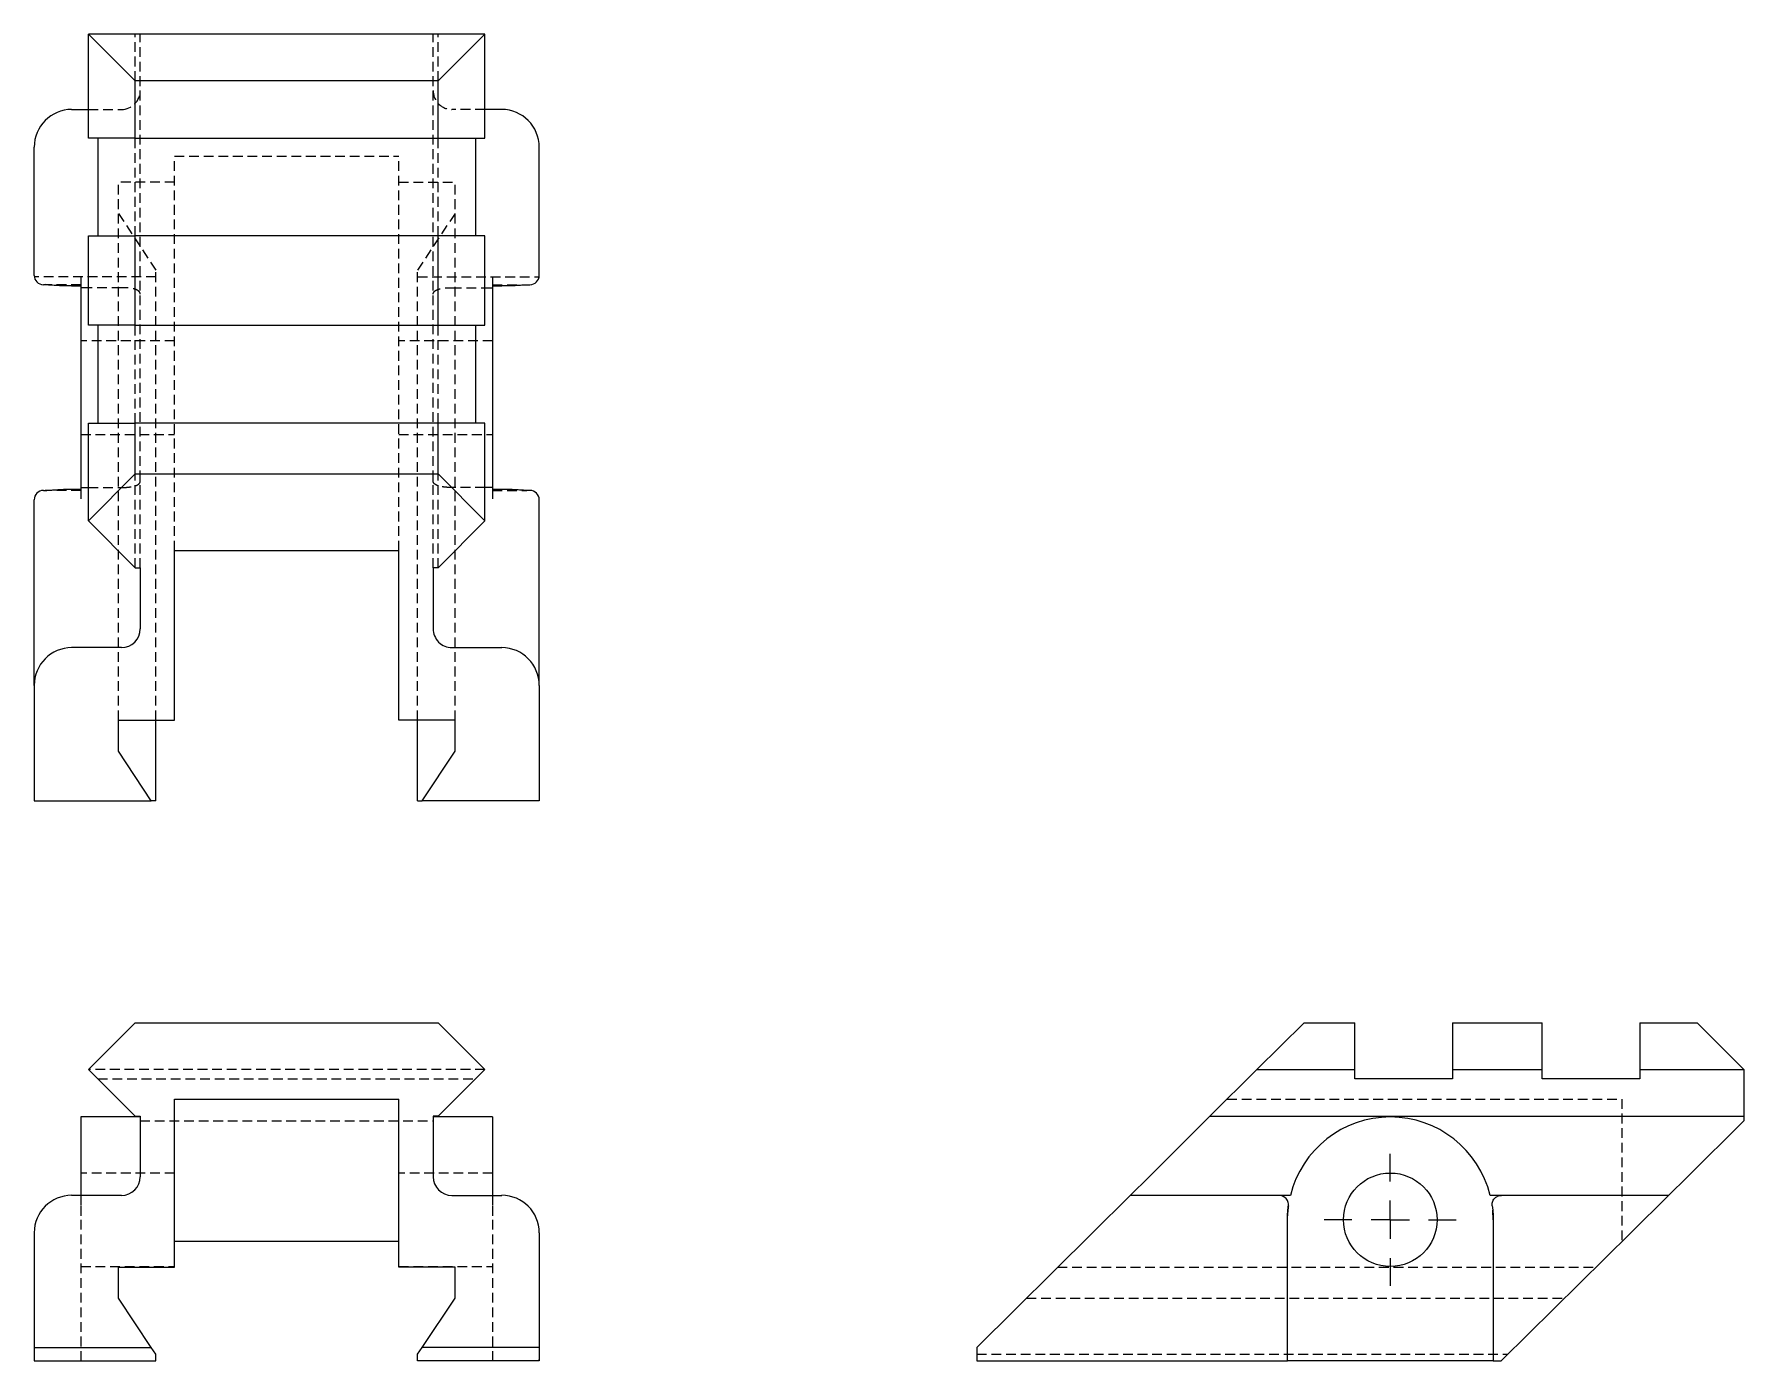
# Model space of a CAD drawing. Header units: millimetres. Extents: x 50 to 273, y 35 to 208.
import ezdxf

# ---------------------------------------------------------------- set-up
doc = ezdxf.new("R2010")
doc.units = ezdxf.units.MM
doc.linetypes.add('HIDDEN', pattern=[1.905, 1.27, -0.635])
doc.layers.add('10', color=7, linetype='Continuous')

# ---------------------------------------------------------------- blocks, each defined once
blk = doc.blocks.new('SW_CENTERMARKSYMBOL_0')
at = {"layer": '10', "color": 0}
for p, q in [((0, 5), (0, 8.6)), ((0, 0), (0, 2.5)), ((-5, 0), (-8.6, 0)), ((0, 0), (-2.5, 0)), ((0, 0), (0, -2.5)), ((0, 0), (2.5, 0)), ((5, 0), (8.6, 0)), ((0, -5), (0, -8.6))]:
    blk.add_line(p, q, dxfattribs=at)

msp = doc.modelspace()

# ---------------------------------------------------------------- linework, layer by layer
at = {"color": 7, "linetype": 'Continuous', "lineweight": 25}
for p, q in [((57.15, 194.45), (57.15, 208)), ((57.15, 208), (63.24, 201.9)), ((108.85, 208), (57.15, 208)), ((108.85, 208), (102.76, 201.9)), ((108.85, 194.45), (108.85, 208)), ((63.24, 194.45), (63.24, 201.9)), ((102.76, 201.9), (63.24, 201.9)), ((102.76, 194.45), (102.76, 201.9)), ((54.95, 198.18), (57.15, 198.18)), ((111.05, 198.18), (108.85, 198.18)), ((63.24, 194.45), (57.15, 194.45)), ((58.37, 194.45), (58.37, 181.69)), ((63.24, 194.45), (102.76, 194.45)), ((102.76, 194.45), (108.85, 194.45)), ((107.63, 194.45), (107.63, 181.69)), ((50.07, 176.54), (50.07, 193.25)), ((115.93, 176.54), (115.93, 193.25)), ((57.15, 170.03), (57.15, 181.69)), ((57.15, 181.69), (63.24, 181.69)), ((63.24, 170.03), (63.24, 181.69)), ((102.76, 181.69), (63.24, 181.69)), ((102.76, 170.03), (102.76, 181.69)), ((108.85, 181.69), (102.76, 181.69)), ((108.85, 170.03), (108.85, 181.69)), ((56.17, 176.4), (56.17, 174.93)), ((109.83, 176.4), (109.83, 174.93)), ((51.71, 175.32), (51.29, 175.32)), ((51.71, 175.32), (51.5, 175.36)), ((54.95, 175.18), (56.17, 175.18)), ((57.15, 174.93), (56.17, 174.93)), ((56.17, 174.93), (56.17, 148.87)), ((108.85, 174.93), (109.83, 174.93)), ((109.83, 175.18), (111.05, 175.18)), ((109.83, 174.93), (109.83, 148.87)), ((113.86, 175.3), (114.29, 175.32)), ((114.29, 175.32), (114.71, 175.32)), ((63.24, 170.03), (57.15, 170.03)), ((58.37, 170.03), (58.37, 157.28)), ((63.24, 170.03), (102.76, 170.03)), ((102.76, 170.03), (108.85, 170.03)), ((107.63, 170.03), (107.63, 157.28)), ((57.15, 144.52), (57.15, 157.28)), ((57.15, 157.28), (63.24, 157.28)), ((63.24, 150.66), (63.24, 157.28)), ((102.76, 157.28), (63.24, 157.28)), ((102.76, 150.66), (102.76, 157.28)), ((108.85, 157.28), (102.76, 157.28)), ((108.85, 144.52), (108.85, 157.28)), ((63.24, 150.66), (57.15, 144.52)), ((63.24, 150.66), (102.76, 150.66)), ((102.76, 150.66), (108.85, 144.52)), ((50.07, 123.06), (50.07, 147.27)), ((51.29, 148.49), (51.71, 148.49)), ((51.71, 148.49), (51.5, 148.44)), ((56.17, 148.62), (54.95, 148.62)), ((56.17, 148.87), (57.15, 148.87)), ((56.17, 148.87), (56.17, 147.4)), ((109.83, 148.87), (108.85, 148.87)), ((109.83, 148.87), (109.83, 147.4)), ((111.05, 148.62), (109.83, 148.62)), ((114.29, 148.49), (113.86, 148.5)), ((114.71, 148.49), (114.29, 148.49)), ((115.93, 123.06), (115.93, 147.27)), ((57.15, 144.52), (63.24, 138.37)), ((108.85, 144.52), (102.76, 138.37)), ((68.37, 140.64), (97.63, 140.64)), ((68.37, 118.52), (68.37, 140.64)), ((97.63, 118.52), (97.63, 140.64)), ((63.24, 138.37), (63.9, 138.37)), ((63.9, 138.37), (63.9, 130.44)), ((102.76, 138.37), (102.1, 138.37)), ((102.1, 138.37), (102.1, 130.44)), ((61.46, 127.98), (54.95, 127.98)), ((104.54, 127.98), (111.05, 127.98)), ((50.07, 123.06), (50.07, 108)), ((115.93, 123.06), (115.93, 108)), ((61.05, 118.52), (68.37, 118.52)), ((61.05, 114.46), (61.05, 118.52)), ((65.93, 108), (65.93, 118.52)), ((104.95, 118.52), (97.63, 118.52)), ((100.07, 108), (100.07, 118.52)), ((104.95, 114.46), (104.95, 118.52)), ((65.32, 108), (61.05, 114.46)), ((100.68, 108), (104.95, 114.46)), ((50.07, 108), (65.32, 108)), ((65.93, 108), (65.32, 108)), ((100.07, 108), (100.68, 108)), ((115.93, 108), (100.68, 108)), ((63.24, 79.05), (57.15, 72.95)), ((63.24, 79.05), (102.76, 79.05)), ((102.76, 79.05), (108.85, 72.95)), ((215.66, 79.05), (209.52, 72.95)), ((215.66, 79.05), (222.28, 79.05)), ((222.28, 72.95), (222.28, 79.05)), ((235.03, 79.05), (235.03, 72.95)), ((235.03, 79.05), (246.69, 79.05)), ((246.69, 72.95), (246.69, 79.05)), ((259.45, 79.05), (259.45, 72.95)), ((259.45, 79.05), (266.9, 79.05)), ((273, 72.95), (266.9, 79.05)), ((57.15, 72.95), (63.24, 66.85)), ((108.85, 72.95), (102.76, 66.85)), ((209.52, 72.95), (203.37, 66.85)), ((209.52, 72.95), (222.28, 72.95)), ((222.28, 71.73), (222.28, 72.95)), ((235.03, 71.73), (222.28, 71.73)), ((235.03, 72.95), (235.03, 71.73)), ((235.03, 72.95), (246.69, 72.95)), ((246.69, 71.73), (246.69, 72.95)), ((259.45, 71.73), (246.69, 71.73)), ((259.45, 72.95), (273, 72.95)), ((259.45, 72.95), (259.45, 71.73)), ((273, 72.95), (273, 66.85)), ((68.37, 69.1), (97.63, 69.1)), ((68.37, 47.15), (68.37, 69.1)), ((97.63, 47.15), (97.63, 69.1)), ((63.9, 66.77), (56.17, 66.77)), ((56.17, 66.77), (56.17, 56.53)), ((63.24, 66.85), (63.9, 66.85)), ((63.9, 66.85), (63.9, 58.97)), ((102.76, 66.85), (102.1, 66.85)), ((102.1, 66.85), (102.1, 58.97)), ((109.83, 66.77), (102.1, 66.77)), ((109.83, 66.77), (109.83, 56.53)), ((203.37, 66.85), (195.44, 58.97)), ((203.37, 66.85), (273, 66.85)), ((265.65, 58.97), (273, 66.25)), ((273, 66.85), (273, 66.25)), ((195.44, 58.97), (192.98, 56.53)), ((263.18, 56.53), (265.65, 58.97)), ((61.46, 56.53), (54.95, 56.53)), ((104.54, 56.53), (111.05, 56.53)), ((192.98, 56.53), (188.06, 51.66)), ((212.4, 56.53), (192.98, 56.53)), ((213.87, 56.53), (212.4, 56.53)), ((241.4, 56.53), (239.93, 56.53)), ((263.18, 56.53), (241.4, 56.53)), ((258.25, 51.66), (263.18, 56.53)), ((50.07, 51.66), (50.07, 36.71)), ((115.93, 51.66), (115.93, 36.71)), ((188.06, 51.66), (173, 36.71)), ((213.49, 51.66), (213.49, 53.35)), ((213.49, 34.95), (213.49, 51.66)), ((240.32, 53.35), (240.32, 51.66)), ((240.32, 51.66), (240.32, 34.95)), ((241.54, 35.13), (258.25, 51.66)), ((97.63, 50.5), (68.37, 50.5)), ((61.05, 47.15), (68.37, 47.15)), ((61.05, 43.12), (61.05, 47.15)), ((104.95, 47.15), (97.63, 47.15)), ((104.95, 43.12), (104.95, 47.15)), ((65.32, 36.71), (61.05, 43.12)), ((100.68, 36.71), (104.95, 43.12)), ((50.07, 36.71), (65.32, 36.71)), ((50.07, 36.71), (50.07, 34.95)), ((65.93, 35.8), (65.32, 36.71)), ((65.93, 34.95), (65.93, 35.8)), ((100.07, 35.8), (100.68, 36.71)), ((100.07, 34.95), (100.07, 35.8)), ((115.93, 36.71), (100.68, 36.71)), ((115.93, 36.71), (115.93, 34.95)), ((173, 36.71), (173, 34.95)), ((50.07, 34.95), (65.93, 34.95)), ((115.93, 34.95), (100.07, 34.95)), ((173, 34.95), (212.27, 34.95)), ((212.27, 34.95), (213.49, 34.95)), ((240.32, 34.95), (213.49, 34.95)), ((240.32, 34.95), (241.36, 34.95)), ((241.36, 34.95), (241.54, 35.13))]:
    msp.add_line(p, q, dxfattribs=at)
at = {"color": 7, "linetype": 'HIDDEN', "lineweight": 18}
for p, q in [((63.24, 201.9), (63.24, 208)), ((63.9, 138.37), (63.9, 208)), ((102.1, 138.37), (102.1, 208)), ((102.76, 201.9), (102.76, 208)), ((57.15, 198.18), (61.46, 198.18)), ((108.85, 198.18), (104.54, 198.18)), ((63.24, 181.69), (63.24, 194.45)), ((102.76, 181.69), (102.76, 194.45)), ((68.37, 192.08), (97.63, 192.08)), ((68.37, 140.64), (68.37, 192.08)), ((97.63, 140.64), (97.63, 192.08)), ((61.05, 118.52), (61.05, 188.69)), ((68.37, 188.69), (61.05, 188.69)), ((97.63, 188.69), (104.95, 188.69)), ((104.95, 118.52), (104.95, 188.69)), ((61.05, 184.62), (65.93, 177.22)), ((104.95, 184.62), (100.07, 177.22)), ((65.93, 176.36), (50.09, 176.36)), ((65.93, 118.52), (65.93, 177.22)), ((100.07, 118.52), (100.07, 177.22)), ((100.07, 176.36), (115.91, 176.36)), ((56.17, 175.32), (51.71, 175.32)), ((61.46, 174.93), (57.15, 174.93)), ((104.54, 174.93), (108.85, 174.93)), ((109.83, 175.32), (114.29, 175.32)), ((113.89, 175.3), (114.03, 175.31)), ((63.24, 157.28), (63.24, 170.03)), ((102.76, 157.28), (102.76, 170.03)), ((68.37, 168), (56.17, 168)), ((109.83, 168), (97.63, 168)), ((56.17, 155.8), (68.37, 155.8)), ((97.63, 155.8), (109.83, 155.8)), ((63.24, 138.37), (63.24, 150.66)), ((102.76, 138.37), (102.76, 150.66)), ((56.17, 148.49), (51.71, 148.49)), ((57.15, 148.87), (61.46, 148.87)), ((108.85, 148.87), (104.54, 148.87)), ((109.83, 148.49), (114.29, 148.49)), ((114.03, 148.49), (113.89, 148.5)), ((108.85, 72.95), (57.15, 72.95)), ((58.37, 71.73), (107.63, 71.73)), ((205.64, 69.1), (257.08, 69.1)), ((257.08, 69.1), (257.08, 50.5)), ((63.9, 66.25), (102.1, 66.25)), ((68.37, 59.45), (56.17, 59.45)), ((109.83, 59.45), (97.63, 59.45)), ((56.17, 56.53), (56.17, 55.15)), ((109.83, 56.53), (109.83, 55.15)), ((56.17, 55.15), (56.17, 53.35)), ((109.83, 55.15), (109.83, 53.35)), ((56.17, 53.35), (56.17, 34.95)), ((109.83, 53.35), (109.83, 34.95)), ((56.17, 47.25), (68.37, 47.25)), ((97.63, 47.25), (109.83, 47.25)), ((183.52, 47.15), (253.69, 47.15)), ((179.46, 43.12), (249.62, 43.12)), ((173, 35.8), (242.22, 35.8))]:
    msp.add_line(p, q, dxfattribs=at)
at = {"color": 7, "linetype": 'Continuous', "lineweight": 25}
msp.add_circle((226.9, 53.35), 6.1, dxfattribs=at)
for centre, radius, start, end in [((51.29, 176.54), 1.22, 180, 270), ((114.71, 176.54), 1.22, 270, 0), ((51.29, 147.27), 1.22, 90, 180), ((114.71, 147.27), 1.22, 0, 90), ((226.9, 53.35), 13.41, 13.7232, 166.2768), ((61.46, 58.97), 2.44, 270, 0), ((104.54, 58.97), 2.44, 180, 270), ((54.95, 51.66), 4.88, 90, 180), ((111.05, 51.66), 4.88, 0, 90)]:
    msp.add_arc(centre, radius, start, end, dxfattribs=at)
at = {"color": 7, "linetype": 'HIDDEN', "lineweight": 18}
for start, end in [(172.2917, 180), (0, 7.7083)]:
    msp.add_arc((226.9, 53.35), 13.41, start, end, dxfattribs=at)
for centre, major_axis, start_param, end_param in [((61.46, 200.65), (0, 2.47), 3.141593, 4.712389), ((104.54, 200.65), (0, 2.47), 1.570796, 3.141593), ((51.29, 35.13), (1.22, 0), 3.141593, 3.288076), ((114.71, 35.13), (1.22, 0), 6.136702, 6.283185)]:
    msp.add_ellipse(centre, major_axis=major_axis, ratio=0.988975, start_param=start_param, end_param=end_param, dxfattribs=at)
at = {"color": 7, "linetype": 'Continuous', "lineweight": 25}
for centre, major_axis, ratio, start_param, end_param in [((54.95, 193.25), (0, 4.93), 0.988975, 0, 1.570796), ((111.05, 193.25), (0, 4.93), 0.988975, 4.712389, 6.283185), ((61.46, 130.44), (0, 2.46), 0.992376, 3.141593, 4.712389), ((104.54, 130.44), (0, 2.46), 0.992376, 1.570796, 3.141593), ((54.95, 123.06), (0, 4.92), 0.992376, 0, 1.570796), ((111.05, 123.06), (0, 4.92), 0.992376, 4.712389, 6.283185)]:
    msp.add_ellipse(centre, major_axis=major_axis, ratio=ratio, start_param=start_param, end_param=end_param, dxfattribs=at)
for points, knots in [([(51.5, 175.34), (51.68, 175.33), (52.06, 175.32), (52.9, 175.26), (53.88, 175.21), (54.59, 175.2), (54.95, 175.2)], [0, 0, 0, 0, 0.24092, 0.488398, 0.742129, 1, 1, 1, 1]), ([(54.95, 175.19), (54.95, 175.19), (54.95, 175.18), (54.95, 175.2), (54.95, 175.2)], [0, 0, 0, 0, 0.5818599, 1, 1, 1, 1]), ([(111.05, 175.2), (111.36, 175.2), (111.97, 175.2), (112.8, 175.23), (113.46, 175.28), (113.76, 175.3), (113.89, 175.3)], [0, 0, 0, 0, 0.28087, 0.553193, 0.815122, 1, 1, 1, 1]), ([(111.05, 175.19), (111.05, 175.19), (111.05, 175.18), (111.05, 175.2), (111.05, 175.2)], [0, 0, 0, 0, 0.581908, 1, 1, 1, 1]), ([(54.95, 148.61), (54.59, 148.6), (53.88, 148.6), (52.9, 148.54), (52.06, 148.48), (51.68, 148.47), (51.5, 148.46)], [0, 0, 0, 0, 0.257869, 0.511598, 0.759078, 1, 1, 1, 1]), ([(54.95, 148.61), (54.95, 148.62), (54.95, 148.62), (54.95, 148.61), (54.95, 148.6)], [0, 0, 0, 0, 0.581861, 1, 1, 1, 1]), ([(111.05, 148.61), (111.05, 148.62), (111.05, 148.62), (111.05, 148.61), (111.05, 148.6)], [0, 0, 0, 0, 0.581909, 1, 1, 1, 1]), ([(113.89, 148.5), (113.76, 148.51), (113.46, 148.53), (112.8, 148.57), (111.97, 148.61), (111.36, 148.61), (111.05, 148.61)], [0, 0, 0, 0, 0.1848824, 0.4468122, 0.7191325, 1, 1, 1, 1]), ([(213.61, 55.15), (213.64, 55.35), (213.59, 55.75), (213.19, 56.34), (212.7, 56.53), (212.4, 56.53)], [0, 0, 0, 0, 0.285714, 0.571429, 1, 1, 1, 1]), ([(240.2, 55.15), (240.17, 55.32), (240.19, 55.5), (240.29, 55.83), (240.37, 55.99), (240.6, 56.25), (240.74, 56.35), (241.06, 56.5), (241.23, 56.53), (241.4, 56.53)], [0, 0, 0, 0, 0.25, 0.25, 0.5, 0.5, 0.75, 0.75, 1, 1, 1, 1])]:
    msp.add_open_spline(points, degree=3, knots=knots, dxfattribs=at)
at = {"color": 7, "linetype": 'HIDDEN', "lineweight": 18}
for points, knots in [([(63.9, 174.08), (63.9, 174.15), (63.89, 174.22), (63.83, 174.34), (63.79, 174.4), (63.68, 174.51), (63.6, 174.56), (63.44, 174.65), (63.34, 174.69), (63.11, 174.76), (62.99, 174.79), (62.72, 174.85), (62.58, 174.87), (62.13, 174.92), (61.8, 174.93), (61.46, 174.93)], [0, 0, 0, 0, 0.125, 0.125, 0.25, 0.25, 0.375, 0.375, 0.5, 0.5, 0.625, 0.625, 0.75, 0.75, 1, 1, 1, 1]), ([(102.1, 174.08), (102.1, 174.15), (102.11, 174.22), (102.17, 174.34), (102.21, 174.4), (102.32, 174.51), (102.4, 174.56), (102.56, 174.65), (102.66, 174.69), (102.89, 174.76), (103.01, 174.79), (103.28, 174.85), (103.42, 174.87), (103.87, 174.92), (104.2, 174.93), (104.54, 174.93)], [0, 0, 0, 0, 0.125, 0.125, 0.25, 0.25, 0.375, 0.375, 0.5, 0.5, 0.625, 0.625, 0.75, 0.75, 1, 1, 1, 1]), ([(61.46, 148.87), (61.63, 148.87), (61.79, 148.87), (62.11, 148.89), (62.27, 148.9), (62.58, 148.94), (62.72, 148.96), (62.99, 149.01), (63.11, 149.04), (63.33, 149.11), (63.43, 149.15), (63.6, 149.24), (63.67, 149.29), (63.79, 149.4), (63.83, 149.46), (63.89, 149.59), (63.9, 149.65), (63.9, 149.72)], [0, 0, 0, 0, 0.125, 0.125, 0.25, 0.25, 0.375, 0.375, 0.5, 0.5, 0.625, 0.625, 0.75, 0.75, 0.875, 0.875, 1, 1, 1, 1]), ([(104.54, 148.87), (104.37, 148.87), (104.21, 148.87), (103.89, 148.89), (103.73, 148.9), (103.42, 148.94), (103.28, 148.96), (103.01, 149.01), (102.89, 149.04), (102.67, 149.11), (102.57, 149.15), (102.4, 149.24), (102.33, 149.29), (102.21, 149.4), (102.17, 149.46), (102.11, 149.59), (102.1, 149.65), (102.1, 149.72)], [0, 0, 0, 0, 0.125, 0.125, 0.25, 0.25, 0.375, 0.375, 0.5, 0.5, 0.625, 0.625, 0.75, 0.75, 0.875, 0.875, 1, 1, 1, 1])]:
    msp.add_open_spline(points, degree=3, knots=knots, dxfattribs=at)
at = {"color": 7, "linetype": 'Continuous', "lineweight": 25}
for points in [[(213.49, 53.35), (213.49, 53.89), (213.56, 54.81), (213.61, 55.15), (213.61, 55.15)], [(240.2, 55.15), (240.2, 55.15), (240.25, 54.81), (240.32, 53.89), (240.32, 53.35)]]:
    msp.add_open_spline(points, degree=3, dxfattribs=at)

# ---------------------------------------------------------------- block references
at = {"layer": '10'}
msp.add_blockref('SW_CENTERMARKSYMBOL_0', (226.9, 53.35), dxfattribs=at)

doc.saveas('drawing.dxf')
